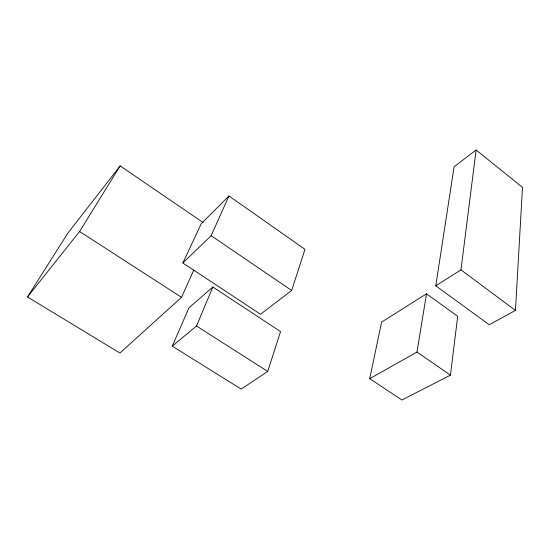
<?xml version="1.0" encoding="UTF-8"?>
<svg xmlns="http://www.w3.org/2000/svg" width="550" height="550" viewBox="0 0 550 550"><rect width="100%" height="100%" fill="white"/><g stroke="black" fill="none" stroke-linecap="round" stroke-linejoin="round"><path stroke-width="0.82" d="M515.453 310.406L522.5 187.392L476.107 149.978L454.087 166.781L435.772 285.814L489.273 324.754L515.453 310.406L460.969 269.871L476.107 149.978M450.443 375.155L457.696 316.298L426.511 293.81L381.59 322.114L369.744 378.675L401.899 400.022L450.443 375.155L416.996 352.048L369.744 378.675M416.996 352.048L426.511 293.81M267.74 371.429L280.541 331.588L212.85 287.004L188.932 307.89L172.233 346.143L241.182 389.098L267.74 371.429L196.515 326.006L172.233 346.143M291.679 290.455L304.989 249.343L228.958 195.972L201.204 223.774L182.868 262.976L260.507 314.256L291.679 290.455L211.152 235.702L182.868 262.976M196.515 326.006L212.85 287.004M211.152 235.702L228.958 195.972M203.149 222.571L120.168 165.887L67.595 233.496L27.5 296.959L119.907 353.038L181.521 297.337L193.786 270.105M27.5 296.959L79.599 231.516L120.168 165.887M435.772 285.814L460.969 269.871M79.599 231.516L181.521 297.337"/></g></svg>
